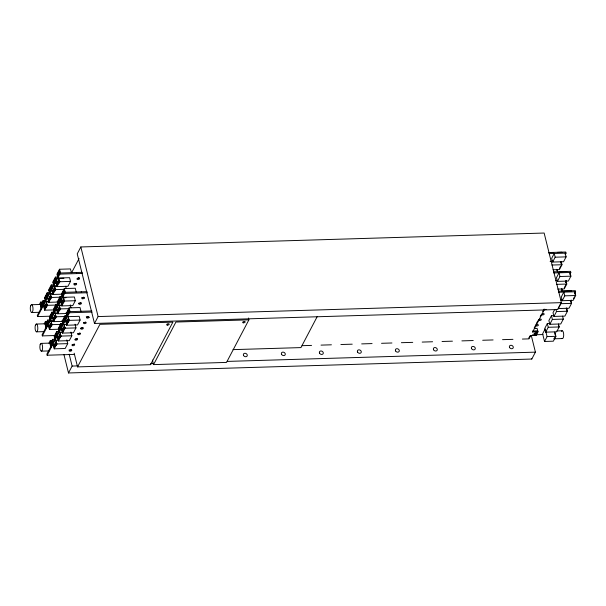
<?xml version="1.0" encoding="UTF-8"?>
<svg xmlns="http://www.w3.org/2000/svg" width="606" height="606" viewBox="0 0 606 606"><rect width="100%" height="100%" fill="white"/><g stroke="black" fill="none" stroke-linecap="round" stroke-linejoin="round"><path stroke-width="0.91" d="M78.954 303.667L79.091 303.492A1.295 0.636 -13.9 0 1 80.689 302.939A1.295 0.636 -13.9 0 1 81.378 303.598L81.265 303.75A1.295 0.636 -13.9 0 1 79.651 304.326A1.295 0.636 -13.9 0 1 78.954 303.667L78.825 303.235M83.764 322.953L83.749 322.99A1.295 0.636 -13.9 0 0 84.439 323.642A1.295 0.636 -13.9 0 0 86.037 323.096L86.173 322.915A1.295 0.636 -13.9 0 0 85.476 322.263A1.295 0.636 -13.9 0 0 83.886 322.809L83.62 322.551M39.367 304.53L40.647 302.099L42.412 302.046M45.745 300.621L43.003 300.705L40.45 305.568L41.193 308.552M48.957 292.789L47.132 292.842L44.579 297.705L45.321 300.69M53.995 284.896L51.26 284.979L48.707 289.85L49.45 292.827M58.123 277.033L55.388 277.116L52.836 281.987L53.578 284.964M71.387 272.655L70.463 268.928L59.517 269.253L56.964 274.124L57.888 277.851M41.602 308.863L40.852 305.825L42.95 301.826L43.7 304.863M45.73 301L44.98 297.963L47.079 293.963L47.639 296.243M49.859 293.137L49.109 290.1L51.207 286.1L51.768 288.38M53.798 284.517L53.237 282.237L55.335 278.237L56.085 281.282M57.926 276.654L57.365 274.374L59.464 270.374L60.214 273.42M82.249 272.329L59.608 273.011L37.307 315.484L37.58 316.582L49.843 316.218M37.58 316.582L59.88 274.101L59.608 273.011M54.669 309.886L44.639 310.189L43.715 306.462L43.943 306.03L46.692 305.939M43.943 306.03L44.692 309.068L46.791 305.076L46.268 301.599L49.003 301.515M57.888 302.053L48.768 302.326L47.844 298.599L48.071 298.167L48.821 301.205L50.919 297.213L50.396 293.736L53.131 293.652M62.017 294.19L52.896 294.463L51.972 290.736L52.199 290.304L54.949 290.213M52.199 290.304L52.949 293.342L55.048 289.35L54.525 285.873L57.259 285.79M56.328 282.441L57.078 285.479L59.176 281.487L58.653 278.01L69.592 277.684L70.516 281.404L67.963 286.274L57.025 286.6L56.093 282.873L56.328 282.441L59.077 282.351M47.223 304.939L45.17 305.424L45.336 306.113L47.162 306.053M49.003 298.129L48.942 299.25L49.003 298.129L50.821 298.076M49.525 297.129L49.465 298.25L49.525 297.129L51.351 297.076M49.821 296.561L50.048 296.129L49.987 297.251L49.821 296.561L51.646 296.508M53.654 289.267L53.593 290.388L53.654 289.267L55.479 289.214M44.814 307.113L44.874 305.992L44.814 307.113L46.639 307.053M45.336 306.113L45.397 304.992M53.298 290.948L53.07 291.388L53.131 290.266L53.298 290.948L55.123 290.895M57.426 283.085L57.199 283.525L57.252 282.404L57.426 283.085L59.252 283.032M57.949 282.085L57.721 282.525L57.782 281.404L57.949 282.085L59.774 282.032M58.244 281.525L58.305 280.404L58.244 281.525L60.07 281.472M44.639 310.189L47.192 305.326L46.268 301.599M48.768 302.326L51.321 297.463L50.396 293.736M52.896 294.463L55.449 289.6L54.525 285.873M57.025 286.6L59.577 281.737L58.653 278.01M80.84 246.96L77.227 253.853L94.491 323.46L557.793 309.53L561.406 302.636L544.143 233.037L80.84 246.96L98.111 316.567L94.491 323.46M44.162 323.846L45.435 321.415L47.2 321.362M71.614 272.708L79.068 258.52M50.533 319.945L47.798 320.021L45.245 324.892L45.988 327.869M54.661 312.082L51.927 312.166L49.374 317.029L50.116 320.006M58.79 304.22L56.055 304.303L53.502 309.166L54.237 312.143M62.918 296.357L60.183 296.44L57.631 301.303L58.555 305.03M76.182 291.971L75.258 288.244L64.312 288.577L61.759 293.44L62.683 297.167M50.525 320.316L49.768 317.279L51.866 313.279L52.434 315.559M54.464 311.696L53.896 309.416L55.994 305.416L56.752 308.462M58.593 303.833L58.024 301.553L60.123 297.554L60.88 300.599M62.721 295.97L62.153 293.69L64.251 289.691L65.009 292.736M87.044 291.645L64.403 292.327L42.094 334.807L42.367 335.898L54.631 335.535M42.367 335.898L64.675 293.425L64.403 292.327M59.464 329.209L49.427 329.505L48.503 325.778L50.556 325.293M48.73 325.346L49.487 328.391L51.586 324.392L51.063 320.915L53.798 320.832M62.676 321.369L53.555 321.642L52.631 317.915L52.858 317.483L55.616 317.392M52.858 317.483L53.616 320.529L55.714 316.529L55.191 313.052L57.926 312.969M66.804 313.507L57.684 313.779L56.759 310.052L56.987 309.621L59.744 309.53M56.987 309.621L57.744 312.666L59.842 308.666L59.312 305.189L62.054 305.106M61.115 301.758L61.873 304.803L63.971 300.803L63.441 297.326L74.386 297.001L75.311 300.727L72.758 305.591L61.812 305.916L60.888 302.197L62.941 301.705M49.662 325.308L49.609 326.429L49.662 325.308L51.487 325.255M50.192 324.308L50.131 325.43L50.192 324.308L52.01 324.255M54.32 316.446L54.26 317.567L54.32 316.446L56.138 316.393M58.449 308.583L58.388 309.704L58.449 308.583L60.267 308.53M53.964 318.135L53.737 318.567L53.79 317.446L53.964 318.135L55.79 318.074M58.093 310.272L57.865 310.704L57.918 309.583L58.093 310.272L59.911 310.211M58.911 308.704L58.971 307.583L58.911 308.704L60.736 308.651M62.516 301.841L62.569 300.72L62.516 301.841L64.342 301.788M49.427 329.505L51.987 324.642L51.063 320.915M53.555 321.642L56.116 316.779L55.191 313.052M57.684 313.779L60.244 308.916L59.312 305.189M61.812 305.916L64.365 301.053L63.441 297.326M48.957 343.17L50.23 340.739L51.995 340.686M54.419 339.292L52.593 339.345L50.04 344.208L50.775 347.193M59.456 331.399L56.722 331.482L54.169 336.345L54.904 339.33M63.585 323.536L60.85 323.619L58.297 328.482L59.032 331.467M67.713 315.673L64.978 315.756L62.426 320.619L63.35 324.346M80.969 311.287L80.045 307.56L69.107 307.893L66.546 312.757L67.289 315.741M51.192 347.503L50.434 344.458L52.533 340.466L53.101 342.746M55.131 338.875L54.563 336.595L56.661 332.603L57.229 334.883M59.259 331.012L58.691 328.732L60.789 324.74L61.547 327.778M63.388 323.149L62.819 320.869L64.918 316.877L65.675 319.915M67.516 315.287L66.948 313.007L69.046 309.015L69.804 312.052M91.832 310.961L69.19 311.643L46.889 354.124L47.162 355.222L74.523 354.396M47.162 355.222L69.463 312.741L69.19 311.643M56.282 344.572L53.525 344.662L53.298 345.102L54.222 348.829L65.168 348.495L67.721 343.632L66.796 339.905M58.593 340.155L55.85 340.231L56.381 343.708L54.282 347.708L53.525 344.662M60.411 336.709L57.653 336.8L57.426 337.239L58.35 340.966L69.296 340.633L71.849 335.769L70.925 332.043M62.713 332.293L59.979 332.368L60.509 335.845L58.411 339.845L57.653 336.8M63.607 328.884L61.554 329.376L62.479 333.103L73.424 332.77L75.977 327.907L75.053 324.18M66.842 324.43L64.107 324.513L64.637 327.982L62.539 331.982L61.782 328.937M65.91 321.074L66.607 325.24L77.553 324.907L80.106 320.044L79.181 316.317L68.236 316.65L68.766 320.12L66.668 324.119L65.91 321.074L67.736 321.021M54.979 343.625L54.926 344.746L54.979 343.625L56.805 343.572M59.108 335.769L59.055 336.883L59.108 335.769L60.933 335.709M63.236 327.907L63.183 329.02L63.236 327.907L65.062 327.846M69.19 319.983L67.137 320.476L67.311 321.157L69.129 321.104M54.631 345.314L54.396 345.746L54.457 344.625L54.631 345.314L56.449 345.261M58.752 337.451L58.524 337.883L58.585 336.762L58.752 337.451L60.577 337.398M63.706 328.02L63.759 326.907L63.706 328.02L65.531 327.967M66.781 322.157L66.842 321.036L66.781 322.157L68.607 322.104M67.311 321.157L67.364 320.044M54.222 348.829L56.775 343.958L55.85 340.231M58.35 340.966L60.903 336.095L59.979 332.368M62.479 333.103L65.031 328.232L64.107 324.513M66.607 325.24L69.16 320.377L68.236 316.65M71.402 349.442L71.303 349.556A1.295 0.636 -13.9 0 1 69.092 349.957M531.326 335.656L535.416 352.147L531.795 359.04L68.501 372.963L72.122 366.069L69.167 354.169M77.56 366.895L99.914 324.324L172.884 322.134L150.53 364.698L77.56 366.895L74.167 353.2M248.884 319.847L226.53 362.418L153.56 364.607L175.914 322.044L248.884 319.847L248.43 318.021M317.127 316.771L300.947 347.594L233.022 349.632M552.619 262.065L555.172 257.202L554.248 253.475L551.687 258.338L552.619 262.065L563.557 261.731L566.118 256.868L565.186 253.141M560.777 263.11L561.656 261.444M565.148 254.785L566.027 253.119L565.754 252.02L548.771 252.535M559.49 268.481L560.747 266.079M561.247 261.754L561.989 264.731L559.429 269.594L553.051 269.791M557.406 281.381L559.959 276.518L559.035 272.791L556.482 277.654L557.406 281.381L568.352 281.055L570.905 276.185L569.981 272.465M528.818 338.08L529.046 337.648M536.605 323.256L537.439 321.657M542.681 311.673L543.559 309.999M529.205 337.504L530.265 335.474M534.181 328.02L536.34 323.899M537.204 322.256L538.075 320.604M540.234 316.483L541.105 314.832M543.264 310.711L544.127 309.068M534.439 328.49L537.113 328.407L537.961 331.846L532.621 332.005L544.302 309.749M537.067 332.55L537.772 331.058L532.424 331.217M522.395 339.065L529.015 338.868L530.795 335.482L536.136 335.315L537.961 331.846M565.572 282.434L566.443 280.767M569.943 274.101L570.822 272.435L570.549 271.344L553.566 271.852M564.284 287.797L565.959 284.6M566.042 281.07L566.777 284.047L564.224 288.918L557.838 289.107M550.059 323.475L547.316 323.559L544.764 328.422L545.688 332.149L556.634 331.823L559.187 326.96L558.452 323.975M554.187 315.612L551.445 315.696L548.892 320.559L549.816 324.286L560.762 323.96L563.315 319.097L562.58 316.112M554.725 309.454L553.02 312.696L553.945 316.423L564.89 316.097L567.443 311.234L566.701 308.249M545.18 328.922L542.62 333.785L544.529 341.458L553.346 341.193L555.899 336.33L554.838 332.065M545.688 332.149L548.241 327.285L547.316 323.559M549.816 324.286L552.369 319.423L551.445 315.696M553.945 316.423L556.497 311.56L555.944 309.325M562.201 300.705L564.754 295.834L563.83 292.107L561.277 296.978L562.201 300.705L573.147 300.371L575.7 295.508L574.776 291.781L574.549 292.213M544.529 341.458L547.082 336.595L545.392 329.77M570.367 301.75L571.238 300.084M574.738 293.418L575.609 291.759L575.336 290.66L558.361 291.168M573.624 298.455L574.465 296.857M571.572 303.371L569.019 308.234L558.073 308.56L560.626 303.697L571.572 303.371L570.829 300.387M76.197 283.335L76.182 283.366A1.295 0.636 -13.9 0 1 74.182 283.835M79.969 333.035L79.992 333.005A1.295 0.636 -13.9 0 1 77.78 333.406M77.197 338.406L77.098 338.527A1.295 0.636 -13.9 0 1 75.333 339.087M74.296 343.92L74.182 344.072A1.295 0.636 -13.9 0 1 72.182 344.541M550.983 252.581L553.717 252.497M557.368 252.391L561.929 252.255M549.044 253.626L566.027 253.119M555.172 257.202L566.118 256.868M59.88 274.101L82.522 273.42M57.365 274.374L59.183 274.313M550.119 261.337L552.854 261.254M58.426 278.442L63.895 278.283M551.952 265.034L561.989 264.731M55.479 280.873L56.313 280.843M59.577 281.737L70.516 281.404M53.237 282.237L55.055 282.176M55.26 282.904L56.093 282.873M54.298 286.305L57.032 286.221M559.429 271.791L566.724 271.571M553.839 272.95L570.822 272.435M51.351 288.736L52.184 288.706M55.449 289.6L64.569 289.327M49.109 290.1L50.927 290.039M53.82 289.948L55.646 289.895M51.131 290.766L51.972 290.736M559.959 276.518L570.905 276.185M64.675 293.425L87.317 292.743M62.153 293.69L63.978 293.637M50.169 294.168L52.904 294.084M555.823 280.623L557.649 280.57M51.321 297.463L60.441 297.19M44.98 297.963L46.798 297.902M49.692 297.811L51.518 297.758M63.213 297.766L65.948 297.682M47.003 298.622L47.844 298.599M49.169 298.811L50.995 298.758M556.747 284.35L566.777 284.047M60.274 300.19L61.108 300.167M64.365 301.053L75.311 300.727M58.024 301.553L59.85 301.5M46.041 302.03L48.775 301.947M60.055 302.22L60.888 302.197M31.497 304.735L40.163 304.477A3.894 1.363 88.3 0 1 40.86 304.916M43.094 304.454L43.927 304.432L43.003 300.705M47.192 305.326L56.313 305.053M40.852 305.825L42.678 305.765M45.564 305.674L47.389 305.621M59.085 305.629L61.827 305.545M42.874 306.485L43.715 306.462M561.482 291.191L571.519 290.888M558.626 292.266L575.609 291.759M56.146 308.053L56.979 308.03M60.244 308.916L69.364 308.643M53.896 309.416L55.722 309.363M58.615 309.272L60.441 309.211M55.926 310.083L56.759 310.052M564.754 295.834L575.7 295.508M31.815 312.522L38.746 312.31M69.463 312.741L92.104 312.06M66.948 313.007L68.773 312.954M54.957 313.491L57.699 313.408M560.618 299.947L562.436 299.887M56.116 316.779L65.236 316.506M49.768 317.279L51.593 317.226M54.487 317.135L56.313 317.074M51.798 317.945L52.631 317.915M98.111 316.567L561.406 302.636M65.062 319.506L65.902 319.483M69.16 320.377L80.106 320.044M62.819 320.869L64.645 320.816M50.828 321.354L52.654 321.294M64.85 321.536L67.508 321.46M36.292 324.058L44.958 323.793M51.987 324.642L61.108 324.369M50.359 324.998L52.184 324.937M47.669 325.808L48.503 325.778M49.836 325.998L51.661 325.937M556.497 311.56L567.443 311.234M60.933 327.369L61.774 327.346M65.031 328.232L75.977 327.907M58.691 328.732L60.517 328.679M63.41 328.588L65.228 328.535M60.721 329.399L63.38 329.323M36.61 331.838L43.541 331.626M552.369 319.423L563.315 319.097M56.812 335.232L57.646 335.209M60.903 336.095L71.849 335.769M54.563 336.595L56.388 336.542M59.282 336.451L61.108 336.398M56.593 337.262L59.252 337.186M548.241 327.285L559.187 326.96M41.079 343.375L49.745 343.117M56.775 343.958L67.721 343.632M50.434 344.458L52.26 344.405M55.154 344.314L56.979 344.261M52.464 345.125L55.123 345.041M537.795 331.156L532.447 331.315L532.621 332.005M556.975 330.929L562.171 330.778M532.553 334.86L534.439 334.8M536.325 334.747L542.931 334.55M41.405 351.154L49.2 350.919M547.082 336.595L555.899 336.33M302.114 345.685L311.567 345.405M321.021 345.117L331.421 344.806M340.875 344.519L352.222 344.178M361.676 343.897L372.076 343.579M381.53 343.299L391.93 342.988M401.384 342.701L412.731 342.36M422.185 342.079L432.578 341.761M442.039 341.481L452.432 341.17M461.893 340.883L473.233 340.542M482.687 340.254L493.087 339.943M502.541 339.663L512.941 339.345M553.831 338.815L562.489 338.557M72.122 366.069L77.795 365.903M150.599 363.714L153.432 363.63M227.182 361.411L535.416 352.147M74.03 283.911L74.174 284.312A1.295 0.636 -13.9 0 0 74.856 285.009A1.295 0.636 -13.9 0 0 76.454 284.456L76.591 284.282A1.295 0.636 -13.9 0 0 75.894 283.623A1.295 0.636 -13.9 0 0 74.296 284.169L74.144 283.638M569.943 273.654L570.322 275.177M574.738 292.978L575.117 294.493M560.83 261.444L561.588 264.481M565.625 280.76L566.193 283.04M570.61 300.841L570.988 302.356M557.119 269.617L557.672 271.852M561.913 288.933L562.466 291.168M556.702 269.306L557.081 270.821M561.497 288.623L561.876 290.145M566.292 307.939L567.049 310.984M558.414 325.187L558.793 326.71M535.969 334.633L536.136 335.315M531.659 358.479L531.795 359.04M152.432 360.047L153.56 364.607M76.462 272.526L76.629 273.208M81.257 291.842L81.424 292.531M65.653 286.29L66.206 288.524M70.258 304.863L71 307.84M59.517 269.253L60.441 272.98M64.312 288.577L65.236 292.304M69.107 307.893L70.031 311.62M69.099 311.658L68.925 310.969L68.872 312.09M68.576 312.658L68.402 311.969L68.342 313.09M68.046 313.658L67.88 312.969L67.819 314.09M61.342 293.402L62.077 296.387M66.13 312.726L66.872 315.703M55.388 277.116L56.131 280.101M60.183 296.44L60.926 299.417M64.978 315.756L65.713 318.733M64.971 319.521L64.797 318.832L64.744 319.953M64.448 320.521L64.274 319.832L64.221 320.953M63.918 321.521L63.751 320.832L63.691 321.953M57.214 301.265L57.949 304.25M62.001 320.589L62.744 323.566M51.26 284.979L52.002 287.964M56.055 304.303L56.797 307.28M60.85 323.619L61.585 326.596M60.842 327.384L60.668 326.695L60.615 327.816M60.32 328.384L60.145 327.695L60.092 328.816M59.789 329.384L59.623 328.694L59.562 329.815M63.956 354.646L68.501 372.963M47.132 292.842L47.874 295.826M51.927 312.166L52.669 315.143M56.722 331.482L57.456 334.459M56.714 335.247L56.547 334.557L56.487 335.679M56.191 336.247L56.017 335.557L55.964 336.678M55.661 337.247L55.494 336.557L55.434 337.678M47.798 320.021L48.541 323.006M52.593 339.345L53.336 342.322M48.306 323.422L47.738 321.142L45.639 325.142L46.397 328.179M52.586 343.11L52.419 342.42L52.358 343.541M52.063 344.11L51.889 343.42L51.836 344.541M51.54 345.109L51.366 344.42L51.305 345.541M40.647 302.099L41.488 305.507M45.435 321.415L46.283 324.831M50.23 340.739L50.866 343.291M79 277.79A1.295 0.644 -13.9 0 1 77.257 278.328M79.075 277.843A1.295 0.636 -13.9 0 1 77.333 278.381M88.378 316.605A1.295 0.644 -13.9 0 1 86.272 316.665M85.56 322.172A1.295 0.636 -13.9 0 1 84.022 322.536M82.87 327.52A1.295 0.636 -13.9 0 1 80.871 327.99M49.404 343.291A3.894 1.363 88.3 0 1 50.752 344.14M83.583 297.281A1.295 0.644 -13.9 0 1 82.045 297.644M83.87 297.167A1.295 0.636 -13.9 0 1 82.128 297.697M80.969 302.682A1.295 0.636 -13.9 0 1 78.969 303.159M44.609 323.968A3.894 1.363 88.3 0 1 45.655 324.24M536.575 332.459A1.295 0.644 -13.9 0 1 535.787 333.368A1.295 0.644 -13.9 0 1 534.219 333.353M536.628 332.724A1.295 0.644 -13.9 0 1 535.651 333.527A1.295 0.644 -13.9 0 1 534.242 333.459M536.477 332.421A1.295 0.644 -13.9 0 1 536.598 332.558M546.12 309.34A1.295 0.636 -13.9 0 1 544.908 309.378M554.763 332.838A3.894 1.363 88.3 0 1 555.028 334.762M554.74 337.565A3.894 1.363 88.3 0 1 554.172 338.64M561.52 331.376A3.894 1.363 88.3 0 1 563.656 333.997A3.894 1.363 88.3 0 1 562.133 338.466M535.909 325.377L535.878 325.498A1.295 0.636 -13.9 0 0 537.643 325.816A1.295 0.636 -13.9 0 0 537.984 324.664A1.295 0.636 -13.9 0 0 535.924 325.346L535.924 325.346M538.802 319.862L538.772 320.006A1.295 0.636 -13.9 0 0 540.537 320.301A1.295 0.636 -13.9 0 0 540.878 319.15A1.295 0.636 -13.9 0 0 538.825 319.832L538.802 319.862M541.703 314.347L541.673 314.461A1.295 0.636 -13.9 0 0 543.43 314.779A1.295 0.636 -13.9 0 0 543.771 313.628A1.295 0.636 -13.9 0 0 541.719 314.309L541.703 314.347M69.281 350.541L69.266 350.571A1.295 0.636 -13.9 0 0 69.955 351.23A1.295 0.636 -13.9 0 0 71.553 350.685L71.69 350.503A1.295 0.636 -13.9 0 0 71 349.844A1.295 0.636 -13.9 0 0 69.402 350.389L69.281 350.541M72.175 345.019L72.159 345.056A1.295 0.636 -13.9 0 0 72.856 345.715A1.295 0.636 -13.9 0 0 74.455 345.162L74.591 344.981A1.295 0.636 -13.9 0 0 73.894 344.329A1.295 0.636 -13.9 0 0 72.296 344.875L72.175 345.019M75.076 339.504L75.061 339.542A1.295 0.636 -13.9 0 0 75.75 340.193A1.295 0.636 -13.9 0 0 77.348 339.648L77.485 339.466A1.295 0.636 -13.9 0 0 76.788 338.807A1.295 0.636 -13.9 0 0 75.189 339.36L75.076 339.504M77.969 333.989L77.954 334.02A1.295 0.636 -13.9 0 0 78.651 334.679A1.295 0.636 -13.9 0 0 80.242 334.133L80.378 333.951A1.295 0.636 -13.9 0 0 79.689 333.292A1.295 0.636 -13.9 0 0 78.091 333.845L77.969 333.989M80.863 328.467L80.848 328.505A1.295 0.636 -13.9 0 0 81.545 329.164A1.295 0.636 -13.9 0 0 83.143 328.611L83.28 328.429A1.295 0.636 -13.9 0 0 82.583 327.778A1.295 0.636 -13.9 0 0 80.984 328.323L80.863 328.467M41.784 305.788L41.723 306.901L41.784 305.788M42.306 304.788L42.246 305.901L42.306 304.788M42.829 303.788L42.768 304.909L42.829 303.788M45.912 297.925L45.851 299.038L45.912 297.925M46.435 296.925L46.374 298.038L46.435 296.925M46.957 295.925L46.897 297.046L46.957 295.925M50.04 290.062L49.98 291.175L50.04 290.062M50.563 289.062L50.503 290.176L50.563 289.062M51.086 288.062L51.025 289.183L51.086 288.062M54.161 282.199L54.108 283.313L54.161 282.199M54.691 281.199L54.631 282.313L54.691 281.199M55.214 280.199L55.154 281.32L55.214 280.199M58.29 274.336L58.237 275.45L58.29 274.336M58.82 273.336L58.759 274.457L58.82 273.336M59.343 272.336L59.282 273.457L59.343 272.336M45.92 303.992L45.859 305.113L45.92 303.992M54.176 288.267L54.116 289.388L54.176 288.267M46.571 325.104L46.518 326.225L46.571 325.104M47.101 324.104L47.041 325.225L47.101 324.104M47.624 323.104L47.563 324.225L47.624 323.104M50.699 317.241L50.646 318.362L50.699 317.241M51.23 316.241L51.169 317.362L51.23 316.241M51.752 315.241L51.692 316.362L51.752 315.241M54.828 309.378L54.775 310.499L54.828 309.378M55.358 308.378L55.297 309.499L55.358 308.378M55.881 307.378L55.82 308.499L55.881 307.378M58.956 301.515L58.903 302.636L58.956 301.515M59.479 300.515L59.426 301.636L59.479 300.515M60.009 299.515L59.949 300.637L60.009 299.515M63.085 293.652L63.024 294.774L63.085 293.652M63.607 292.653L63.554 293.774L63.607 292.653M64.138 291.653L64.077 292.774L64.138 291.653M50.715 323.309L50.654 324.43L50.715 323.309M54.843 315.446L54.782 316.567L54.843 315.446M62.047 301.72L61.994 302.841L62.047 301.72M63.1 299.72L63.039 300.841L63.1 299.72M79.484 278.76L79.371 278.911A1.295 0.636 -13.9 0 1 77.212 279.351A1.295 0.636 -13.9 0 1 78.091 278.184A1.295 0.636 -13.9 0 1 79.484 278.76M55.51 342.632L55.449 343.746L55.51 342.632M59.638 334.77L59.577 335.883L59.638 334.77M62.713 328.899L62.653 330.02L62.713 328.899M67.887 319.044L67.834 320.157L67.887 319.044M84.279 298.084L84.158 298.235A1.295 0.636 -13.9 0 1 82.007 298.675A1.295 0.636 -13.9 0 1 82.878 297.501A1.295 0.636 -13.9 0 1 84.279 298.084M89.067 317.4L88.953 317.552A1.295 0.636 -13.9 0 1 86.794 317.991A1.295 0.636 -13.9 0 1 87.673 316.824A1.295 0.636 -13.9 0 1 89.067 317.4M243.279 322.809A1.288 0.636 -13.9 0 0 245.195 321.922A1.288 0.636 -13.9 0 0 243.339 321.672A1.288 0.636 -13.9 0 0 243.279 322.809M167.279 325.096A1.288 0.636 -13.9 0 0 169.195 324.21A1.288 0.636 -13.9 0 0 167.339 323.96A1.288 0.636 -13.9 0 0 167.279 325.096M30.588 305.992A3.894 1.363 88.3 0 0 31.459 312.431A3.894 1.363 88.3 0 0 32.921 307.462A3.894 1.363 88.3 0 0 30.588 305.992M40.17 344.632A3.894 1.363 88.3 0 0 41.041 351.063A3.894 1.363 88.3 0 0 42.511 346.102A3.894 1.363 88.3 0 0 40.17 344.632M35.375 325.308A3.894 1.363 88.3 0 0 36.254 331.747A3.894 1.363 88.3 0 0 37.716 326.785A3.894 1.363 88.3 0 0 35.375 325.308M534.863 334.307A1.295 0.644 -13.9 0 0 536.802 333.414A1.295 0.644 -13.9 0 0 534.931 333.156A1.295 0.644 -13.9 0 0 534.863 334.307M509.578 347.511A2.06 1.644 27.7 0 0 512.994 348.192A2.06 1.644 27.7 0 0 511.411 345.306A2.06 1.644 27.7 0 0 509.578 347.511M471.574 348.647A2.06 1.644 27.7 0 0 474.998 349.336A2.06 1.644 27.7 0 0 473.407 346.45A2.06 1.644 27.7 0 0 471.574 348.647M433.57 349.791A2.06 1.644 27.7 0 0 436.994 350.473A2.06 1.644 27.7 0 0 435.411 347.586A2.06 1.644 27.7 0 0 433.57 349.791M395.574 350.935A2.06 1.644 27.7 0 0 398.998 351.616A2.06 1.644 27.7 0 0 397.407 348.73A2.06 1.644 27.7 0 0 395.574 350.935M357.57 352.078A2.06 1.644 27.7 0 0 360.994 352.76A2.06 1.644 27.7 0 0 359.403 349.874A2.06 1.644 27.7 0 0 357.57 352.078M319.574 353.222A2.06 1.644 27.7 0 0 322.99 353.904A2.06 1.644 27.7 0 0 321.407 351.018A2.06 1.644 27.7 0 0 319.574 353.222M281.57 354.358A2.06 1.644 27.7 0 0 284.994 355.048A2.06 1.644 27.7 0 0 283.403 352.162A2.06 1.644 27.7 0 0 281.57 354.358M243.567 355.502A2.06 1.644 27.7 0 0 246.99 356.184A2.06 1.644 27.7 0 0 245.407 353.306A2.06 1.644 27.7 0 0 243.567 355.502"/></g></svg>
